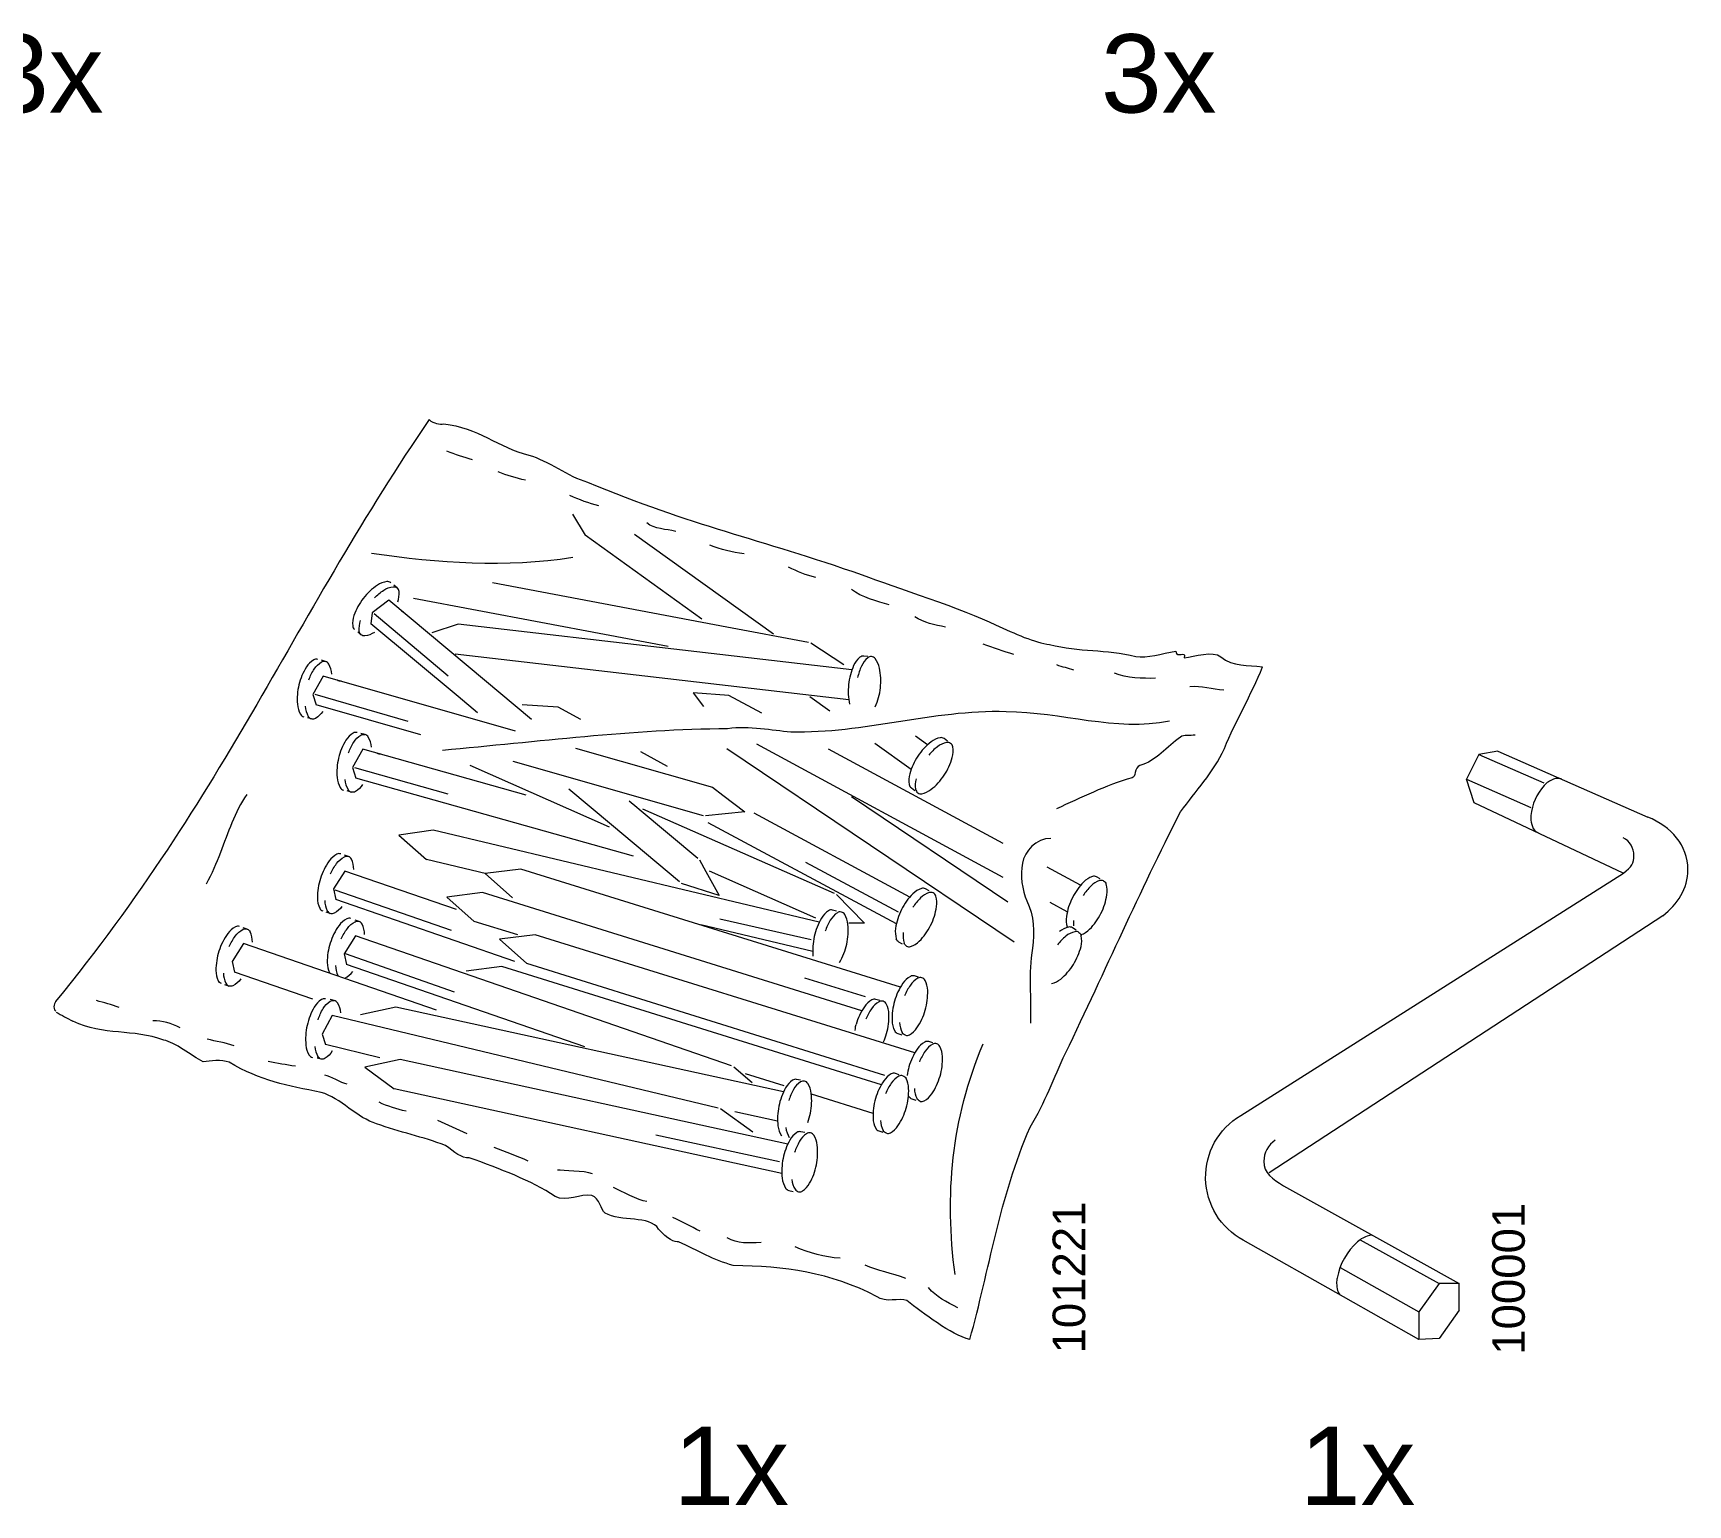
# Model space of a CAD drawing. Header units: metres. Extents: x -0.7 to 7.4, y 0 to 11.2.
# Drawn here: x -0.256 to -0.16, y 0.6616 to 0.747 of the extents above; entities that cross this region are included whole.
import ezdxf

# ---------------------------------------------------------------- set-up
doc = ezdxf.new("R2010")
doc.units = ezdxf.units.M
doc.header["$MEASUREMENT"] = 0
doc.layers.add('PDF3_Geometry_Num_Penna__7', color=7, linetype='Continuous', lineweight=18)
doc.layers.add('PDF3_Text_Num_Penna__7', color=7, linetype='Continuous', lineweight=18)
doc.styles.add('GENERATED_STYLE_1', font='Arial.ttf')

msp = doc.modelspace()

# ---------------------------------------------------------------- linework, layer by layer
at = {"layer": 'PDF3_Geometry_Num_Penna__7', "color": 7, "linetype": 'Continuous', "lineweight": 18, "flags": 128}
for points in [[(-0.2247021740384029, 0.7190794403984287), (-0.2239743934828474, 0.7178563598428732)], [(-0.2171935812606252, 0.7129829817873176), (-0.2239746757050696, 0.7178562540095399)], [(-0.2130395170939585, 0.7121165595650955), (-0.2211033115384029, 0.717911640120651)], [(-0.2110185943161808, 0.7116323367873177), (-0.215752166538403, 0.7125283923428732), (-0.2293609220939585, 0.7151019062317622)], [(-0.2353650940384029, 0.7140849184539844), (-0.2363394662606252, 0.7133553740095399)], [(-0.2307583101495141, 0.7102324087317621), (-0.235365235149514, 0.7140847420650953)], [(-0.2191566132050696, 0.7113992917873176), (-0.2339436465384029, 0.7141971723428732)], [(-0.2363390429272918, 0.7133554092873177), (-0.2364145373717362, 0.7127253481762065)], [(-0.2319193018161807, 0.7096701867873176), (-0.2362246018161807, 0.7132928617873177)], [(-0.2313549984828474, 0.7084947312317621), (-0.2364145373717362, 0.7127255951206509)], [(-0.2313432862606251, 0.7126885887317621), (-0.2328715195939585, 0.7122017553984288)], [(-0.2183160143161807, 0.7111808517873177), (-0.2313433920939585, 0.7126886240095399)], [(-0.2086731865384029, 0.7083112515095399), (-0.2315286004272918, 0.710955673731762)], [(-0.2084878370939585, 0.7100441665095398), (-0.2183155204272918, 0.7111808165095399)], [(-0.2108835509828474, 0.7116083831762064), (-0.2089485648717363, 0.7103560220650954)], [(-0.227089280149514, 0.7071633478984287), (-0.2307578162606251, 0.7102325145650954)], [(-0.2391853598717363, 0.7096806995650954), (-0.2397797904272918, 0.7086188384539843)], [(-0.228014651538403, 0.7064944812317621), (-0.2391853598717363, 0.709680770120651)], [(-0.2397792965384029, 0.7086189090095398), (-0.2395923243161807, 0.7080128367873176)], [(-0.2342430137606252, 0.7070479542873177), (-0.2396496859828474, 0.708607937620651)], [(-0.2335185140384029, 0.7062712434539844), (-0.2395922890384029, 0.7080129073428731)], [(-0.2302184543161807, 0.7075437128984288), (-0.2313551043161807, 0.7084948017873177)], [(-0.2255458773717363, 0.7078696090095398), (-0.2276329107050696, 0.7080142478984287)], [(-0.2156260837606251, 0.7085591484539844), (-0.2177131170939585, 0.7087051984539843)], [(-0.2177131170939585, 0.7087050573428733), (-0.2171073976495141, 0.7079257712317621)], [(-0.2137188612606252, 0.707529213731762), (-0.2156259779272918, 0.7085589720650954)], [(-0.2097673620939585, 0.7076456656762066), (-0.2109255315384029, 0.7084778684539843)], [(-0.2242326268161807, 0.7071604198428731), (-0.2255463712606252, 0.7078695031762066)], [(-0.2040994932050696, 0.705690747620651), (-0.2047983459828474, 0.7061938087317621)], [(-0.2368878240384029, 0.7054347720650953), (-0.237476610149514, 0.7043693831762065)], [(-0.2273979607050696, 0.7027779320650954), (-0.236887330149514, 0.7054347015095399)], [(-0.2245326995939585, 0.7055007062317621), (-0.2165796773717363, 0.7032319923428733), (-0.2159827773717362, 0.7027762034539843)], [(-0.2191958773717363, 0.7044396565095399), (-0.2207498634828474, 0.7052799731762065)], [(-0.1990724098717363, 0.6942330545650954), (-0.2157425709828474, 0.7054556212317621)], [(-0.1997028590384029, 0.6979945828984288), (-0.2140069395939585, 0.7057207690095398)], [(-0.1997021534828474, 0.6999581087317621), (-0.2098392229272918, 0.7054335726206509)], [(-0.2050510054272918, 0.7042563884539843), (-0.2071655554272918, 0.7057765078984287)], [(-0.172096692649514, 0.705134487620651), (-0.1728138898717362, 0.7036965653984287), (-0.169077267649514, 0.702048387620651)], [(-0.1709864304272918, 0.7053144748428732), (-0.1720966220939585, 0.7051342053984287), (-0.1683134332050696, 0.7034754442873177)], [(-0.170986254038403, 0.7053143690095399), (-0.1622913401495141, 0.7014969606762065)], [(-0.237476610149514, 0.7043695595650955), (-0.237286110149514, 0.7037652512317621)], [(-0.2319323898717362, 0.7028256276206509), (-0.2373468232050696, 0.7043602109539844)], [(-0.2225693148717363, 0.7009167117873176), (-0.2306592148717363, 0.704481531231762)], [(-0.2171078209828474, 0.701566105120651), (-0.2281536459828474, 0.7047326384539844)], [(-0.2211657884828473, 0.6992284584539843), (-0.2372856162606251, 0.7037651806762065)], [(-0.1723718593161807, 0.7023214376206509), (-0.1728138898717363, 0.7036965653984287)], [(-0.2224397748717363, 0.7010378203984288), (-0.2249265054272918, 0.7031181509539842)], [(-0.2209838962606251, 0.7020568542873177), (-0.2214241629272918, 0.7024251542873177)], [(-0.2159823187606251, 0.7027762034539843), (-0.2147112604272918, 0.7018071228984287)], [(-0.1994382757050696, 0.6965560962317621), (-0.208514895149514, 0.7026658545650953)], [(-0.1637240059828474, 0.6982300620650954), (-0.1723720004272918, 0.702321578731762)], [(-0.2208398923717363, 0.7019361337317621), (-0.2209838257050696, 0.7020567837317622)], [(-0.2174389029272918, 0.6990918628984287), (-0.2208403862606252, 0.7019363101206509)], [(-0.2095027787606252, 0.6970530542873177), (-0.2206198648717363, 0.7019510209539843)], [(-0.2147114015384029, 0.7018072640095399), (-0.2169857598717363, 0.7015638473428731)], [(-0.2051344020939585, 0.6968445978984288), (-0.2141598687606252, 0.7017196340095398)], [(-0.2347856212606252, 0.7004471645650955), (-0.2331893018161807, 0.699039581231762)], [(-0.2328047034828474, 0.7007354898428731), (-0.2347851979272918, 0.7004472703984288)], [(-0.2103895209828474, 0.6953876962317621), (-0.2328046682050696, 0.7007354545650955)], [(-0.2184882757050696, 0.6977336331762065), (-0.2224397395939585, 0.7010377498428731)], [(-0.2059053979272918, 0.695297067620651), (-0.2168337479272918, 0.7011542370650955)], [(-0.229707561538403, 0.6982083662317621), (-0.2331788948717363, 0.6990359828984288)], [(-0.2277080170939585, 0.6984760540095398), (-0.2297848198717362, 0.6982125290095398)], [(-0.2056759512606251, 0.691615655120651), (-0.2277079818161807, 0.6984761245650954)], [(-0.2173314115384029, 0.699004515120651), (-0.2169712254272918, 0.6983451734539843)], [(-0.2057820668161807, 0.6959652640095398), (-0.211164750149514, 0.6988516917873177)], [(-0.1952145732050696, 0.6975353367873176), (-0.1971488537606252, 0.6985795590095398)], [(-0.2379199812606252, 0.698362353731762), (-0.2385888479272918, 0.6973255398428732)], [(-0.231442522649514, 0.6961228498428732), (-0.237919522649514, 0.6983622831762065)], [(-0.2297847493161807, 0.6982124937317621), (-0.2281884298717363, 0.6968056159539844)], [(-0.216203475149514, 0.6969440106762065), (-0.2183808195939585, 0.6976460384539843)], [(-0.2169710490384029, 0.6983451381762065), (-0.2162034045939585, 0.6969439048428732)], [(-0.210578327649514, 0.6956326298428731), (-0.2167547609828473, 0.6983550159539843)], [(-0.2385886715384029, 0.6973255398428733), (-0.2384486187606251, 0.696708178731762)], [(-0.2317429129272918, 0.6949120812317621), (-0.2384933157050696, 0.6972619340095398)], [(-0.2280497882050696, 0.6931125265095399), (-0.2384486187606251, 0.696708037620651)], [(-0.2299370082050696, 0.6971133440095398), (-0.2320138109828474, 0.6968491134539843)], [(-0.232013705149514, 0.6968490781762066), (-0.2304173857050696, 0.6954422003984287)], [(-0.2079049423717362, 0.6902534390095398), (-0.2299369729272918, 0.6971132028984287)], [(-0.2093759904272918, 0.6969991145650954), (-0.2077510959828474, 0.6953364728984288)], [(-0.1959862745939585, 0.6959864306762065), (-0.1969853412606252, 0.6965268862317621)], [(-0.2108567045939585, 0.6943646759539842), (-0.2161621295939585, 0.6955591815095399)], [(-0.1614171568161807, 0.6957661209539843), (-0.1842584595939585, 0.6808355070650954)], [(-0.2372971168161807, 0.6945915120650954), (-0.2379659834828474, 0.6935536398428732)], [(-0.2154737895939585, 0.6870452073428732), (-0.2372966229272918, 0.6945914767873176)], [(-0.2278754454272918, 0.6946516253984288), (-0.2304172093161807, 0.6954422003984287)], [(-0.2268715457050696, 0.6946617853984287), (-0.2289483484828474, 0.6943982603984288)], [(-0.2048401854272918, 0.6878015981762066), (-0.2268715104272918, 0.6946617148428732)], [(-0.2107636770939585, 0.6936884009539843), (-0.2172671354272918, 0.6952392120650954)], [(-0.2077506020939585, 0.6953363317873177), (-0.2086731159828474, 0.6953306873428732)], [(-0.2438003987606252, 0.6941484937317621), (-0.2444692654272919, 0.6931109742873177)], [(-0.2326117693161807, 0.6902798267873176), (-0.2438004693161807, 0.6941483878984288)], [(-0.2289482779272918, 0.6943982603984288), (-0.2273523112606251, 0.6929920881762065)], [(-0.2055471168161807, 0.6941217884539843), (-0.2057601945939585, 0.6942367940095399)], [(-0.2444694418161807, 0.6931108331762065), (-0.2443293890384029, 0.6924934720650955)], [(-0.2379661598717363, 0.693553675120651), (-0.2378250487606252, 0.6929370195650953)], [(-0.2315665240384029, 0.6913257423428733), (-0.2378780712606251, 0.6935517701206511)], [(-0.2239866348717362, 0.6881517653984288), (-0.2378250487606251, 0.6929371959539843)], [(-0.2288118234828474, 0.6928143587317621), (-0.2308886262606252, 0.6925508337317622)], [(-0.2067797576495141, 0.6859539598428732), (-0.2288117882050696, 0.6928144292873176)], [(-0.2065709837606252, 0.6864948387317621), (-0.2273513587606252, 0.6929919470650954)], [(-0.2397923845939585, 0.690925410120651), (-0.2443287540384029, 0.6924935073428732)], [(-0.2077078807050696, 0.6910516692873176), (-0.2112233112606252, 0.6921488081762065)], [(-0.2386658593161807, 0.6899821528984287), (-0.239238417649514, 0.688883250120651)], [(-0.2162592845939585, 0.6845967884539843), (-0.2386663179272918, 0.6899822940095398)], [(-0.2349640915384029, 0.6904518765095399), (-0.237011966538403, 0.6900080820650955)], [(-0.2124579629272919, 0.685537117620651), (-0.2349641268161807, 0.690452017620651)], [(-0.239238417649514, 0.6888833559539843), (-0.2390426259828473, 0.6882825753984287)], [(-0.2358877343161807, 0.6875251262317621), (-0.2390426259828474, 0.6882825401206509)], [(-0.2347180995939585, 0.6874174584539843), (-0.2367659745939585, 0.6869740167873176)], [(-0.2367658687606252, 0.6869739109539843), (-0.2350619520939585, 0.6857109665095399)], [(-0.2122113007050696, 0.6825026642873177), (-0.234718170149514, 0.6874175642873176)], [(-0.2153435793161807, 0.6870019567873177), (-0.214277837649514, 0.6860932012317621)], [(-0.2124228262606252, 0.6858909184539843), (-0.2146739012606252, 0.6865922406762065)], [(-0.2125551179272918, 0.6807966662317622), (-0.2350619873717363, 0.6857108606762065)], [(-0.2072599940384029, 0.6842838040095398), (-0.210839630149514, 0.6853985817873176)], [(-0.2161263226495141, 0.6845663084539843), (-0.214249897649514, 0.6832201084539843)], [(-0.212801780149514, 0.683830237620651), (-0.2152796912606251, 0.6843721042873175)], [(-0.2126908668161807, 0.6814858528984288), (-0.2198663668161807, 0.6830356056762065)], [(-0.1834440720939585, 0.6800876534539844), (-0.1778677137606252, 0.676987795120651)], [(-0.1789933570939585, 0.6769529759539843), (-0.1744058348717362, 0.6744157981762066)], [(-0.1778681723717363, 0.6769877598428732), (-0.1732404334828474, 0.6744153042873177)], [(-0.1801508915384029, 0.6753415223428731), (-0.1755714832050696, 0.6727644806762065)], [(-0.174405870149514, 0.6744153042873177), (-0.1755714479272918, 0.6727646570650954)], [(-0.1732403629272918, 0.6728616709539843), (-0.1732403629272918, 0.6744153042873177), (-0.1744062934828474, 0.6744153042873177)], [(-0.1755713420939585, 0.6727645865095399), (-0.1755713420939585, 0.6711619170650954)]]:
    msp.add_lwpolyline(points, dxfattribs=at)
for points in [[(-0.2352564384828492, 0.7150990840095378, 0.2032797487139333), (-0.2354830982050697, 0.7151673112317629, 0.1195154703493431), (-0.2360344898717363, 0.7149637584539843, 0.08073097232508143), (-0.2368533929272919, 0.7141971723428732, 0.07869731856828344), (-0.2373963179272918, 0.7131998695650954, 0.1116976477370712), (-0.2374686726495141, 0.7125947145650955, 0.1942876605491663), (-0.2373556779272918, 0.7123804373428732)], [(-0.2362039643161807, 0.7142292398428732, -0.05005896858255143), (-0.2356699998717363, 0.7146710940095398, -0.12040460599575), (-0.2351184318161807, 0.7148746820650954, -0.2021264816416491), (-0.2348924423717362, 0.7148059609539843), (-0.2350804729272918, 0.7149629470650954)], [(-0.234851767093958, 0.7139864934539841, 0.1126247704973596), (-0.2347794476495141, 0.7145911545650954, 0.1949045998082664), (-0.2348919484828474, 0.7148058903984288)], [(-0.2370325687606259, 0.7129070640095402, 0.1107974446202396), (-0.2371041826495141, 0.712302050120651, 0.1930564486788252), (-0.2369913290384029, 0.7120876670650955)], [(-0.2362129248717363, 0.7122226398428733, -0.1176622708352907), (-0.2367651984828474, 0.712018522620651, -0.2043577864126818), (-0.2369911879272918, 0.7120877728984287), (-0.2371792184828474, 0.71224475900954)], [(-0.2394989087606234, 0.7106513323428792, 0.2055255261737768), (-0.2397329062606255, 0.7106220517873183, 0.1198951787318173), (-0.2401548284828474, 0.7102117712317622, 0.08083044251039555), (-0.2405908970939585, 0.7091783792873175, 0.07882125500139706), (-0.2406819137606251, 0.7080470209539843, 0.1105380974263005), (-0.240502067649514, 0.7074646201206509, 0.1927011458683958), (-0.2403119204272918, 0.7073144426206509)], [(-0.2400108245939584, 0.7094717492873176, -0.05193979029556436), (-0.2397028143161807, 0.7100920384539843, -0.119214826000018), (-0.239281139038403, 0.7105032009539842, -0.2052264869879466), (-0.2390468593161807, 0.7105321640095399), (-0.2392825148717363, 0.710598486231762)], [(-0.2386760898717376, 0.7097993740095397, 0.1119373498617989), (-0.2388560065384029, 0.7103807517873176, 0.1968542440971239), (-0.2390468945939585, 0.7105321287317621)], [(-0.2075617954272918, 0.7108136101206509), (-0.2078009787606252, 0.710842185120651, 0.2048103387145823), (-0.208026897649514, 0.710773287620651, 0.1165749135318894), (-0.2083879304272918, 0.7102934040095399, 0.07828190532915476), (-0.2086834170939585, 0.7091902678984288, 0.07734160888544353), (-0.2086283837606252, 0.7080440928984287)], [(-0.2071302776495139, 0.7078985367873176, 0.07870466108323379), (-0.2068346498717366, 0.7090023784539843, 0.0774140068654813), (-0.2068892951495142, 0.7101475303984287, 0.1141711984927617), (-0.2071396262606278, 0.7106982165095378, 0.200929651551283), (-0.2073463540384031, 0.7108167498428715, 0.2037652394496138), (-0.2075726257050697, 0.7107484167873178, 0.1165789832470074), (-0.2079331293161801, 0.710267615953984, 0.04973936492997364), (-0.2081564376495141, 0.7095973381762065)], [(-0.2402303582050686, 0.7079270059539844, 0.1111408717066363), (-0.2400493832050696, 0.707344922620651, 0.1928846772445103), (-0.2398599062606252, 0.70719523900954)], [(-0.2392032809828473, 0.7076353292873176, -0.1182847679830068), (-0.2396249562606252, 0.7072245195650954, -0.2045881790669244), (-0.2398599062606251, 0.7071950626206509), (-0.2400948562606251, 0.7072631487317621)], [(-0.2372058532050688, 0.7064037467873203, 0.2107872742375666), (-0.2374398859828476, 0.7063728787317624, 0.1212691492414262), (-0.2378593387606251, 0.7059608342873177, 0.08089459275424447), (-0.2382907507050696, 0.7049257842873176, 0.07918124396731868), (-0.2383761229272918, 0.7037937203984288, 0.1113302915865161), (-0.238193525149514, 0.703212025120651, 0.1950534650491156), (-0.2380023195939585, 0.7030636820650954)], [(-0.2377119129272918, 0.7052218706762066, -0.04986425325528163), (-0.2374070070939585, 0.7058438884539843, -0.1196160352954942), (-0.2369877307050696, 0.7062566031762065, -0.2071942579604467), (-0.2367531334828474, 0.7062865892873176), (-0.2369891418161807, 0.7063522059539843)], [(-0.2363788362606236, 0.7055558453984289, 0.112176031622926), (-0.2365619279272918, 0.7061372231762065, 0.1949831624552033), (-0.2367531334828474, 0.7062865892873176)], [(-0.2029329629272918, 0.7059124331762066), (-0.2031312240384029, 0.7060549553984288, 0.2091287961036163), (-0.2033608470939585, 0.7061057201206511, 0.1203092716179974), (-0.2038975984828474, 0.7058618095650954, 0.07973179746447442), (-0.2046602687606252, 0.7050346162317621, 0.07867317890029035), (-0.2051329909828474, 0.703999566231762, 0.11135800184986), (-0.2051626243161807, 0.7033909892873177, 0.1961052352242752), (-0.2050349893161807, 0.7031848612317622), (-0.2048367282050696, 0.7030430445650955)], [(-0.2047637032050695, 0.7037176967873175, 0.1127897687479561), (-0.2047933365384029, 0.7031098606762065, 0.1958165456796718), (-0.2046653840384029, 0.7029038384539843, 0.2087595622051968), (-0.2044357257050696, 0.7028530384539843, 0.1210247777426368), (-0.2038996798717363, 0.7030974428984287, 0.08065938772446708), (-0.2031369743161807, 0.7039232603984288, 0.07885776444954548), (-0.2026642520939585, 0.7049590159539842, 0.1125746977752048), (-0.2026346187606252, 0.7055675928984287, 0.1989643873115545), (-0.2027625712606251, 0.7057727331762065, 0.2122780640515463), (-0.2029922295939585, 0.7058242387317621, 0.1210568131129236), (-0.2035282754272918, 0.7055800106762066, 0.05007070106620132), (-0.2040305604272918, 0.705099562620651)], [(-0.2379242851495137, 0.7036755398428732, 0.1105361855568931), (-0.2377408407050696, 0.703094867620651, 0.1962623556451021), (-0.2375499526495141, 0.7029462070650954)], [(-0.2368961143161807, 0.7033884140095398, -0.1177619226375761), (-0.2373153554272918, 0.702975487620651, -0.2018452057908244), (-0.2375499879272918, 0.7029462070650954), (-0.2377856434828474, 0.7030125292873176)], [(-0.1672721037606252, 0.7036919087317621, 0.1901398973191646), (-0.167768532649514, 0.7036958598428732, 0.116773559595947), (-0.1682994279272918, 0.7033322517873176, 0.1625352682939241), (-0.169074586538403, 0.7015852256762065, 0.01950655707909862), (-0.1690809365384029, 0.7014511701206511, 0.09218147809790105), (-0.1689863920939585, 0.7009471917873177, 0.1777153452585475), (-0.1686801809828465, 0.7005972362317636)], [(-0.2381487576495138, 0.6993566578984295, 0.2078663284824161), (-0.2383831784828472, 0.6993394070650951, 0.1178709934726066), (-0.2388319118161807, 0.6989481765095399, 0.07946381651063653), (-0.2393424870939584, 0.6979327409539843, 0.07773637765031521), (-0.2395174648717363, 0.6968013826206509, 0.1129091888352236), (-0.2393824215384029, 0.6962079751206509, 0.2008643812869788), (-0.2392046568161807, 0.6960479198428732)], [(-0.2387547240384029, 0.6981938670650955, -0.04883975615410092), (-0.2384029693161807, 0.6988015973428732, -0.1172007735249539), (-0.2379537420939585, 0.6991920870650954, -0.2094624893568919), (-0.2377187920939585, 0.6992098317873177), (-0.2379470393161807, 0.6992892067873177)], [(-0.2374059134828468, 0.6984567923428732, 0.1122859268540391), (-0.2375410273717363, 0.6990494590095399, 0.2025126979981231), (-0.2377187920939585, 0.6992097259539843)], [(-0.1940838851495141, 0.6979063884539843), (-0.1942969629272918, 0.6980217467873177, 0.2086548664938408), (-0.1945317718161807, 0.698042807620651, 0.1185953896406465), (-0.1950347270939585, 0.6977299995650954, 0.08022226469629212), (-0.1956915640384029, 0.6968105195650954, 0.07873393961943179), (-0.196035875149514, 0.6957214945650955, 0.1114869351589236), (-0.1959924834828473, 0.6951137995650953)], [(-0.1951905137606254, 0.694669299565096, 0.1179791787562803), (-0.1946881582050696, 0.694981155120651, 0.0797721482188226), (-0.1940313565384029, 0.6959013053984288, 0.07830183074570554), (-0.1936863398717363, 0.696989977620651, 0.1116389262563497), (-0.1937304370939585, 0.6975971787317621)], [(-0.1938820257050669, 0.697784962342878, 0.2089613082782845), (-0.1941158468161806, 0.6978065876206506, 0.1171633548877297), (-0.1946192959828476, 0.6974938148428734, 0.0491265921689878), (-0.1950588570939585, 0.696951242620651)], [(-0.1732403629272918, 0.672861565120651), (-0.174405870149514, 0.6712105298428732), (-0.1755713420939585, 0.6711617759539843), (-0.1799576398717363, 0.6736419095650955), (-0.185774686797733, 0.6769304838926888, -0.5826583692119456), (-0.1859207484828474, 0.6841665053984287), (-0.1636996290384029, 0.6982426915095399)], [(-0.2390886634828459, 0.6966545565095399, 0.1115985993678763), (-0.2389524912606252, 0.6960611842873177, 0.2017039914147535), (-0.2387746912606251, 0.695900776231762)], [(-0.2040037140384029, 0.6972164962317621), (-0.2042167918161807, 0.6973311490095399, 0.206484645312647), (-0.2044515654272918, 0.6973530917873176, 0.1193542949544785), (-0.2049545559828473, 0.6970401073428731, 0.08033749298080609), (-0.2056113929272918, 0.696120486231762, 0.07845532854913914), (-0.2059557040384029, 0.6950318140095398, 0.111486935154509), (-0.2059122770939585, 0.6944239073428733)], [(-0.2053128018161843, 0.6939961995650891, 0.2089895273834479), (-0.2050785573717362, 0.6939750328984288, 0.1181637429772117), (-0.2045756020939585, 0.6942876645650954, 0.08013453347966058), (-0.2039194707050696, 0.6952067917873177, 0.07839538099136162), (-0.2035744540384029, 0.6962961695650954, 0.1123444477888059), (-0.2036185512606251, 0.6969038645650955, 0.1925736686157049), (-0.2037701398717363, 0.6970913306762064, 0.2056805336692721), (-0.2040043843161807, 0.6971117917873176, 0.119760092591621), (-0.2045067045939584, 0.6967988073428731, 0.05068040970627018), (-0.2049469712606251, 0.6962568701206511)], [(-0.2380915370939584, 0.6963089048428731, -0.1159526246165347), (-0.2385404468161807, 0.695918415120651, -0.2099217235545059), (-0.2387746912606251, 0.6959008115095399), (-0.2390032912606252, 0.6959794809539843)], [(-0.2375782454272914, 0.695606841787319, 0.20502643390532), (-0.2378133365384021, 0.6955897673428717, 0.1165230882216277), (-0.2382624226495141, 0.6951985367873177, 0.07894108589814464), (-0.2387719748717363, 0.6941827484539843, 0.07735555325452217), (-0.2389476582050696, 0.6930510373428732, 0.1129733418837481), (-0.2388119093161807, 0.692457982620651)], [(-0.2381322123717363, 0.694422178731762, -0.04904662188801063), (-0.2377801048717362, 0.6950304381762066, -0.1176737150922341), (-0.237330877649514, 0.6954205751206509, -0.2093882183585541), (-0.237095927649514, 0.6954392017873177), (-0.2373241748717363, 0.6955185767873177)], [(-0.2093849509828473, 0.6960418873428732), (-0.2096191954272918, 0.6960979790095398, 0.2104948242190975), (-0.2098513937606252, 0.6960565628984288, 0.1173643759130702), (-0.2102627679272918, 0.6956234928984287, 0.07796877249584412), (-0.2106775993161807, 0.6945618081762065, 0.07794837104163932), (-0.210748507649514, 0.693418102620651)], [(-0.2092065159828476, 0.6930580928984289, 0.077991527178318), (-0.2087916493161804, 0.6941192484539842, 0.07681039198056636), (-0.208720776260627, 0.6952628481762063, 0.1117398537683408), (-0.2089095829272928, 0.6958405923428725, 0.1992055193470675), (-0.2091018468161817, 0.6959827617873132, 0.2040733381298329), (-0.2093332690384023, 0.6959414867873167, 0.1167537989688763), (-0.2097445726495138, 0.6955073937317621, 0.04846859433781436), (-0.2100402004272918, 0.6948678076206509)], [(-0.244038135705069, 0.695143997342875, 0.2049455019505277), (-0.2442735795939585, 0.6951269228984287, 0.1165732839081134), (-0.2447223129272919, 0.6947356923428732, 0.07873209786603072), (-0.2452322179272919, 0.6937199040095399, 0.0772845989236687), (-0.2454079012606251, 0.6925881928984288, 0.11297334187977), (-0.2452721523717362, 0.6919951381762066)], [(-0.2446361998717362, 0.6939791603984288, -0.04934026952969237), (-0.2442834220939585, 0.6945866790095399, -0.1175356351141725), (-0.2438341595939585, 0.6949780506762065, -0.2078068820317566), (-0.243599915149514, 0.694995125120651), (-0.2438278095939584, 0.6950741473428732)], [(-0.2367830490384028, 0.6946851040095399, 0.1128124551436177), (-0.2369181629272919, 0.6952784762317621, 0.1996303915534662), (-0.237095927649514, 0.6954392723428733)], [(-0.1968992282050698, 0.6918251698428742, 0.1191003912175889), (-0.1963700615384029, 0.6920865781762066, 0.08072900520891965), (-0.1956314507050696, 0.6929367020650954, 0.07779963915778063), (-0.1951890673717363, 0.6939862159539844, 0.110308106237718), (-0.195177355149514, 0.6945954984539844)], [(-0.1953111284828524, 0.6947973578984215, 0.2103530362810849), (-0.1955418451495141, 0.6948413845650958, 0.1191663060171584), (-0.1960709765384031, 0.6945806112317623, 0.04970699442408023), (-0.1965588682050696, 0.694083900120651)], [(-0.1954805323717363, 0.6949296495650954), (-0.1956819684828474, 0.6950658217873177, 0.2042458984455874), (-0.1959139198717363, 0.6951098484539844, 0.1203065959945347), (-0.196443086538403, 0.6948483342873176)], [(-0.2449690457050692, 0.6924393206762065, 0.1109235458766949), (-0.2448339318161807, 0.6918459484539843, 0.1997132695388245), (-0.2446561670939585, 0.6916865634539843)], [(-0.2439719898717362, 0.6920950448428731, -0.1177765237121143), (-0.2444212170939585, 0.6917038495650953, -0.207245370705155), (-0.2446561670939585, 0.6916865987317621), (-0.2448840615384029, 0.6917649153984288)], [(-0.2046327873717363, 0.692200807620651), (-0.2048631512606251, 0.6922734798428731, 0.2060616305770135), (-0.2050971840384029, 0.6922476565095398, 0.1184053426707123), (-0.2055346990384029, 0.6918428440095399, 0.07854181508618008), (-0.2060160995939585, 0.6908113217873176, 0.07671151730237076), (-0.206158269038403, 0.6896753773428731, 0.1118902924440693), (-0.206006010149514, 0.6890860973428732, 0.1999622005729207), (-0.2058229537606251, 0.6889318981762065), (-0.2055925898717363, 0.6888599315095398)], [(-0.2053858620939582, 0.6888272995650964, 0.2069036553638296), (-0.2051516176495141, 0.6888519940095399, 0.1176534587992309), (-0.2047140673717363, 0.6892569476206509, 0.07892131779217212), (-0.2042327020939585, 0.6902886462317621, 0.07677420010322318), (-0.204090532649514, 0.6914249434539843, 0.1120165467048079), (-0.204242791538403, 0.6920133767873176, 0.1964565523855449), (-0.2044253893161808, 0.6921683167873177, 0.2076809168544788), (-0.2046596337606252, 0.6921425640095399, 0.1177776632221625), (-0.2050971840384029, 0.6917381042873176, 0.04785948078826611), (-0.2054320407050696, 0.6911197201206509)], [(-0.2390538443161814, 0.6909341237317592, 0.2077659366905617), (-0.2392852665384031, 0.6908942245650957, 0.1172515279622173), (-0.2396973109828474, 0.6904606606762065, 0.07876047379848208), (-0.2401141884828474, 0.6893996815095398, 0.07755413190980558), (-0.2401865079272918, 0.6882559759539844, 0.1127946454053546), (-0.2399991123717363, 0.6876782317873176, 0.2011653306695762), (-0.2398075540384029, 0.6875368384539844)], [(-0.2394823282050696, 0.689732562620651, -0.04750065870449896), (-0.2391860654272918, 0.6903716195650954, -0.1168757641628929), (-0.2387740209828474, 0.6908046542873176, -0.2044431062733513), (-0.238541822649514, 0.6908456823428731), (-0.2387760670939585, 0.6909017740095399)], [(-0.238162586538403, 0.6901255570650955, 0.1121254619162317), (-0.2383506170939585, 0.6907030542873177, 0.2019679529871408), (-0.2385418932050696, 0.6908455765095398)], [(-0.2068617432050696, 0.6908385915095399), (-0.2070914015384029, 0.6909102053984287, 0.2046696298530886), (-0.2073261398717362, 0.6908854403984287, 0.1175795345572422), (-0.207763690149514, 0.6904801340095398, 0.07884644363624621), (-0.208244702649514, 0.6894484353984287)], [(-0.2066548743161806, 0.688448416231762, 0.03565718758278776), (-0.2064816604272914, 0.6889218440095397, 0.07682647835304088), (-0.2063389970939575, 0.6900577531762065, 0.1121261023703724), (-0.2064912559828531, 0.6906462570650924, 0.1962608464864053), (-0.2066743476495132, 0.6908014792873203, 0.207644634652622), (-0.206908697927292, 0.6907752326206513, 0.1187575673171887), (-0.207346212927292, 0.6903709492873178, 0.0480386523649324), (-0.2076809990384029, 0.6897525298428732)], [(-0.2386513601495141, 0.6879209428984288, -0.1150395611987409), (-0.2390634045939585, 0.6874877317873176, -0.2053466586906415), (-0.2392956029272918, 0.6874477620650954), (-0.2395298473717362, 0.687503853731762)], [(-0.2037963159828474, 0.6883867153984288), (-0.2040266798717363, 0.6884586820650954, 0.2055503051460569), (-0.2042613829272918, 0.6884337406762066, 0.1163742345455611), (-0.2046989332050696, 0.6880286106762066, 0.07935063214321025), (-0.2051793812606251, 0.6869976881762065, 0.03570268432644946), (-0.2052873312606251, 0.6864903937317621)], [(-0.2045259662606258, 0.6849903120650934, 0.2034931819058536), (-0.2042917218161807, 0.6850157120650955, 0.1176534587971031), (-0.203854171538403, 0.6854206656762065, 0.07892131779158741), (-0.2033728062606251, 0.6864523995650955, 0.07682647835200968), (-0.2032306368161807, 0.6875883440095399, 0.1121261023702803), (-0.2033828957050696, 0.6881767420650955, 0.1948412651647365), (-0.2035654934828474, 0.6883320348428732, 0.2076446346443442), (-0.2037997379272918, 0.6883059292873177, 0.1187575673175414), (-0.2042372882050696, 0.6879015048428733, 0.04803865236559339), (-0.2045721448717363, 0.6872830853984288)], [(-0.211465105149514, 0.6862109937317621), (-0.2117007607050696, 0.6862624992873176, 0.2092813923114257), (-0.2119315479272918, 0.6862170262317622, 0.1173986741475136), (-0.2123353373717363, 0.6857753484539844, 0.07926585224750088), (-0.2127310129272919, 0.6847061142873175, 0.07719425521888876), (-0.2127818129272919, 0.683560997620651, 0.1136650112169942), (-0.2125826698717363, 0.682987910120651)], [(-0.2110544718161799, 0.6837553428984284, 0.04016898550202906), (-0.2108985440384027, 0.6843063817873176, 0.07715094123132316), (-0.2108475676495148, 0.6854516748428732, 0.1139509391218293), (-0.2110461815384033, 0.6860248328984284, 0.2025804321972178), (-0.211240562093958, 0.68616312178732, 0.2064393267012561), (-0.2114714904272916, 0.6861177898428729, 0.115939923973891), (-0.211874609593959, 0.6856762884539847, 0.04912099921677873), (-0.2121589484828474, 0.685030705120651)], [(-0.2057365937606252, 0.6865389359539843), (-0.2059669576495141, 0.6866112553984287, 0.2061309985631543), (-0.2062009904272919, 0.686586137620651, 0.1166768184564913), (-0.2066392109828474, 0.6861813603984288, 0.07814841907011047), (-0.2071199059828474, 0.6851499792873176, 0.07663064647196485), (-0.2072620754272918, 0.6840136820650954, 0.1121089575896802), (-0.2071098165384029, 0.6834245784539843, 0.1993110245990687), (-0.2069267601495141, 0.6832703792873177), (-0.2066963962606251, 0.6831987653984287)], [(-0.2055299012606284, 0.6864790695650851, 0.2057866403365229), (-0.2057645690384031, 0.6864544103984291, 0.1163497462346327), (-0.2062017665384033, 0.6860487512317623, 0.0487278594323487), (-0.206536552649514, 0.6854303317873176)], [(-0.2064903387606251, 0.6831377348428732, 0.2024356221263294), (-0.2062560943161807, 0.6831624292873176, 0.1169526960483917), (-0.2058185793161807, 0.6835680884539843, 0.07834821118495043), (-0.2053371787606251, 0.6845992578984288, 0.07700345280090223), (-0.2051950093161807, 0.685735555120651, 0.1119378619027956), (-0.2053473034828474, 0.6863239884539843)], [(-0.2047567887606252, 0.6850456628984287), (-0.204987152649514, 0.6851172767873176, -0.1997995801018413), (-0.2051699973717367, 0.6852725695650952)], [(-0.211218407649514, 0.6831763640095398), (-0.2114540632050696, 0.6832278695650954, 0.2064633076225072), (-0.2116855912606252, 0.6831827492873176, 0.1159032822298799), (-0.2120893454272918, 0.6827412478984287, 0.07904033003455584), (-0.2124843507050696, 0.681671872620651, 0.0776554533377583), (-0.2125351507050696, 0.6805267559539843, 0.114380122140314), (-0.212336007649514, 0.6799536684539843, 0.204606756661607), (-0.2121424032050696, 0.6798155206762065), (-0.2119067476495141, 0.679764015120651)], [(-0.2119761743161818, 0.6804542248428731, 0.1135591016410482), (-0.2117779132050696, 0.6798809609539843, 0.2043923802533727), (-0.2115835326495141, 0.6797428131762066, 0.2042971808950821), (-0.2113521104272919, 0.6797876159539843, 0.1174630191362018), (-0.2109490265384029, 0.6802297876206509, 0.0793051597870453), (-0.2105533157050696, 0.6812986337317621, 0.0776315777069033), (-0.2105025157050696, 0.6824441031762065, 0.1147749399583677), (-0.2107016587606251, 0.6830175434539842, 0.2029165312357906), (-0.2108957218161807, 0.6831551973428731, 0.2087346318180121), (-0.2111267912606251, 0.6831100417873177, 0.1149797535985403), (-0.2115305454272918, 0.6826687167873177, 0.04782965114038015), (-0.2118144257050696, 0.6820233098428731)], [(-0.1782605670939585, 0.6772061998428732, 0.0295637182605063), (-0.1783413532050696, 0.6772114915095399, 0.06678660697306645), (-0.1784989743161807, 0.6771898309539842, 0.1160034557954835), (-0.1791370082050696, 0.6768377234539843, 0.1622198576375492), (-0.1803221298717363, 0.6747310756762065, 0.04833468224087339), (-0.1803510576495134, 0.6744301562317621, 0.06742777168425558), (-0.1802924965384031, 0.6740029423428732, 0.1288756618476949), (-0.1801415076495145, 0.6737457673428727)]]:
    msp.add_lwpolyline(points, format="xyb", dxfattribs=at)
at = {"layer": 'PDF3_Geometry_Num_Penna__7', "color": 7, "linetype": 'Continuous', "lineweight": 18}
for centre, radius, start, end in [((-0.234455967450303, 0.7137219532342288), 0.0003102599697656083, 213.6803672386343, 258.7982011612717), ((-0.1907379558688177, 0.7281631610392207), 0.01875982462051073, 251.7491269624778, 254.9122117828173), ((-0.2382085706478138, 0.7097115498064787), 0.0003031753708212237, 237.1595279749299, 283.3853149213319), ((-0.2359101614502462, 0.705473080370194), 0.0003056394833446663, 237.6471712082387, 283.372217805007), ((-0.1642556509401207, 0.6992685419938156), 0.001165022700306217, 359.945823565684, 62.37211919397489), ((-0.2446727969362133, 0.694238592629314), 0.001386469836419574, 0.135602959761131, 25.50529883573587), ((-0.204136331534058, 0.6945847990368907), 0.001387667346273797, 171.4349855995242, 196.8494760274164), ((-0.1942418341494088, 0.695279276851307), 0.001393929494891616, 171.507451484701, 184.1430602859881), ((-0.237090409906455, 0.6928826788130119), 0.001374295539198239, 179.990634489225, 205.5855238200842), ((-0.2385139382246102, 0.693286232179391), 0.001285329947337155, 297.6525252414775, 324.4124697656056), ((-0.2584902907851589, 0.6679407739939413), 0.02371006462703046, 71.67358038178412, 74.98446094635645), ((-0.2438042731975633, 0.7090623694474155), 0.02179758568524173, 240.0657202980354, 242.9568472648484), ((-0.2043600925414187, 0.6896094626380622), 0.001361023004636946, 181.6628899252717, 207.4584976320577), ((-0.2383160082195835, 0.688290578082903), 0.001364754374259092, 185.178644927218, 210.8913981034559), ((-0.2034956501393946, 0.6857739367576753), 0.001365569126737465, 181.6594725393856, 207.4118189431352), ((-0.2109851204382679, 0.683603770861634), 0.001343398621994535, 186.0589513437224, 212.1595158499273), ((-0.2054589755968731, 0.6839212669212433), 0.001366634641600001, 181.6853663283237, 207.4026050977341), ((-0.2430856557450602, 0.644862089604008), 0.03992337945274219, 66.67705953287836, 69.72012149441788), ((-0.1831215450107661, 0.6815083311658443), 0.001456672362386335, 123.0207455208531, 179.9974735183465)]:
    msp.add_arc(centre, radius, start, end, dxfattribs=at)
for points in [[(-0.2330251895939585, 0.7245800573428732), (-0.2406589479272919, 0.7134866073428731), (-0.2448647645939585, 0.7028217823428732), (-0.2547157312606251, 0.6907818295650957)], [(-0.2330251895939585, 0.7245800573428732), (-0.2327743645939585, 0.7243260573428733), (-0.2324134729272919, 0.7242950128984288), (-0.2321757007050697, 0.7243260573428734)], [(-0.2321757007050696, 0.7243260573428733), (-0.2302251923717363, 0.7241337934539842), (-0.2290123423717363, 0.7229544573428731), (-0.2272463368161806, 0.7225148962317622)], [(-0.230515105149514, 0.7222432220650954), (-0.2310181662606251, 0.7223765720650954), (-0.2315138190384029, 0.7225589581762064), (-0.2320020634828474, 0.7227395803984286)], [(-0.2272463368161807, 0.722514896231762), (-0.2261386145939585, 0.7222136240095399), (-0.2249532812606251, 0.7212530101206511), (-0.2238455590384029, 0.720951385120651)], [(-0.2274420579272918, 0.7210538317873176), (-0.2279807495939584, 0.7211861234539843), (-0.2285183829272918, 0.7213282928984286), (-0.2290281468161807, 0.7215494845650953)], [(-0.2238455590384029, 0.7209513851206509), (-0.2177576729272918, 0.7183990378984287), (-0.2139219201495141, 0.717671610120651), (-0.2078851868161807, 0.715558471231762)], [(-0.2231797968161807, 0.7195667323428733), (-0.2237636440384029, 0.7197074906762067), (-0.2243132718161807, 0.7199283295650954), (-0.2248646634828473, 0.7201618684539841)], [(-0.2187187454272919, 0.7180801973428731), (-0.2192838954272918, 0.7182262473428732), (-0.2199238343161808, 0.7182082556762065), (-0.2204032593161808, 0.7185758501206508)], [(-0.224695647649514, 0.716563993731762), (-0.2285687948717362, 0.7159621548428733), (-0.2324842754272918, 0.7162295603984288), (-0.2363725920939586, 0.7168045881762064)], [(-0.2147534526495141, 0.7167913590095398), (-0.215445602649514, 0.7168478034539844), (-0.2160915387606251, 0.7170428895650955), (-0.2167360637606251, 0.7172870117873178)], [(-0.2105900398717362, 0.7154034959539843), (-0.2111421370939585, 0.7155329653984288), (-0.2116600148717363, 0.7157679153984289), (-0.2121761287606252, 0.7159989848428734)], [(-0.2063270732050696, 0.7138174070650954), (-0.2070065232050696, 0.7140354237317621), (-0.2079396204272918, 0.7142520292873175), (-0.2085082982050695, 0.7147095820650949)], [(-0.2078851868161807, 0.7155584712317621), (-0.2060923701495141, 0.714899835120651), (-0.2019676923717363, 0.7135416406762066), (-0.2001491229272918, 0.71266322400954)], [(-0.2030559412606252, 0.712528745120651), (-0.2036662468161807, 0.7126546867873177), (-0.2043075968161807, 0.7127799228984288), (-0.2048406440384029, 0.7131235284539844)], [(-0.2001491229272918, 0.71266322400954), (-0.199015295149514, 0.7121421712317619), (-0.197881820149514, 0.7116204128984286), (-0.1970122229272918, 0.7115103462317621)], [(-0.1990906484828474, 0.7109426209539843), (-0.1996974262606251, 0.7111031348428731), (-0.2002777457050696, 0.7113451403984289), (-0.2008753512606251, 0.7115374042873178)], [(-0.1970122229272918, 0.7115103462317621), (-0.1952455118161807, 0.7110714906762065), (-0.193770195149514, 0.711264107342873), (-0.1920038368161808, 0.710824546231762)], [(-0.1920038368161807, 0.7108245462317621), (-0.1913448479272918, 0.710686610120651), (-0.1905271090384029, 0.7110161045650955), (-0.1896843229272918, 0.7111254656762063)], [(-0.1896843229272918, 0.7111254656762065), (-0.1896307007050697, 0.7106866101206509), (-0.1890517923717363, 0.7112083684539843), (-0.1892091312606251, 0.7107419962317623)], [(-0.1892091312606252, 0.7107419962317622), (-0.1885766007050696, 0.710824546231762), (-0.1875486062606251, 0.7111808517873176), (-0.1870737673717362, 0.7107959712317621)], [(-0.1870737673717363, 0.7107959712317621), (-0.1863625673717363, 0.7102205906762066), (-0.1855187229272919, 0.7103292462317622), (-0.1846494784828474, 0.7102198851206509)], [(-0.186864111538403, 0.7054740009539844), (-0.1862047698717363, 0.707120414842873), (-0.1853083615384029, 0.7085731537317621), (-0.184649372649514, 0.7102199203984289)], [(-0.1908627418161807, 0.7095544403984287), (-0.1916049862606251, 0.7095396237317622), (-0.1925384362606251, 0.7095646709539843), (-0.193241875149514, 0.7098514792873176)], [(-0.1868974137606252, 0.7088609498428732), (-0.1875800387606252, 0.7089353859539844), (-0.1881914026495141, 0.7091156553984289), (-0.1888803776495141, 0.7090592109539845)], [(-0.1995425215384029, 0.7076146212317621), (-0.203839707649514, 0.7077246878984288), (-0.2077414298717362, 0.7063262767873176), (-0.2120372048717362, 0.7064363434539846)], [(-0.1900531520939585, 0.7070653462317621), (-0.193190757649514, 0.7064342267873177), (-0.1963265993161807, 0.7075867517873177), (-0.1995425215384029, 0.7076146212317624)], [(-0.2157018604272918, 0.7066282545650955), (-0.221264107649514, 0.7065739267873177), (-0.226747332649514, 0.7058609628984287), (-0.2322563104272918, 0.7053677795650956)], [(-0.2120372048717362, 0.7064363434539843), (-0.2131188215384029, 0.7065188934539843), (-0.2144367993161807, 0.706793001787318), (-0.2157018604272918, 0.7066282545650957)], [(-0.1894080273717363, 0.7061458662317621), (-0.1901978968161807, 0.7055980023428732), (-0.1908441857050696, 0.7047333440095398), (-0.1917797523717363, 0.704500157898429)], [(-0.1885634773717363, 0.7062559328984288), (-0.1888795662606252, 0.7062146578984287), (-0.1892097662606252, 0.7062834495650956), (-0.1894080273717363, 0.7061458662317623)], [(-0.1894206920939585, 0.7017969981762066), (-0.1884985309828474, 0.7030317203984288), (-0.1875492059828474, 0.7040470148428731), (-0.186864111538403, 0.7054740009539843)], [(-0.1917797523717363, 0.7045001578984288), (-0.1920834940384029, 0.7043495217873177), (-0.1920168190384029, 0.7037998940095401), (-0.1922288384828473, 0.7037734356762068)], [(-0.1922288384828474, 0.7037734356762065), (-0.193783530149514, 0.7033479856762066), (-0.1951939357050696, 0.7026078578984288), (-0.1966173940384029, 0.7019767384539843)], [(-0.2436116273717363, 0.7028154676206511), (-0.2443245912606252, 0.7017790065095398), (-0.2447017107050696, 0.7005954370650953), (-0.2451479745939585, 0.699430564842873)], [(-0.1960910143161807, 0.6877779620650954), (-0.193691772649514, 0.6927715315095399), (-0.1918460393161807, 0.6970235620650953), (-0.1894206920939586, 0.7017969981762062)], [(-0.159959479038403, 0.6984359431762065), (-0.159959479038403, 0.6998650459539842), (-0.1609394957050697, 0.7009413709539843), (-0.1622913401495141, 0.7014966431762066)], [(-0.2451481509828474, 0.6994304942873176), (-0.2453869815384029, 0.6988074887317621), (-0.2456448620939585, 0.6981901276206509), (-0.2459845870939585, 0.6976027526206507)], [(-0.196946782649514, 0.7002616387317621), (-0.1978036798717363, 0.7002616387317621), (-0.1984626687606252, 0.6995070470650954), (-0.1985942548717363, 0.6988215998428735)], [(-0.1985942548717362, 0.6988215998428732), (-0.1987265465384029, 0.6981350942873176), (-0.1986210659828473, 0.6972570303984288), (-0.198331082649514, 0.6966255581762062)], [(-0.1636995232050696, 0.6982426209539843), (-0.1632303287606252, 0.6985915181762067), (-0.1630906287606251, 0.6988405792873178), (-0.1630906287606251, 0.6992674403984291)], [(-0.161416804038403, 0.6957661209539843), (-0.1605535568161807, 0.6964201709539843), (-0.1599594790384029, 0.6973560903984288), (-0.1599594790384029, 0.6984359431762063)], [(-0.1938820257050696, 0.6977849623428731), (-0.1938097062606252, 0.6977465095650955), (-0.1937557312606251, 0.6976791290095399), (-0.1937299784828473, 0.6975972845650955)], [(-0.198331082649514, 0.6966255581762065), (-0.1979095132050696, 0.695789827620651), (-0.1978957548717362, 0.6947875859539844), (-0.1980015882050695, 0.6938827109539845)], [(-0.2435999151495141, 0.6949949840095399), (-0.2435219512606251, 0.6949688784539843), (-0.2434584512606252, 0.6949113756762068), (-0.2434214095939585, 0.6948355284539846)], [(-0.1953111284828474, 0.6947973578984288), (-0.1952416312606252, 0.6947511440095397), (-0.1951950645939585, 0.6946791773428731), (-0.1951774257050697, 0.6945955690095397)], [(-0.2057606884828474, 0.6942368292873177), (-0.2058330079272918, 0.6942756348428732), (-0.2058869829272918, 0.6943437209539843), (-0.2059127357050695, 0.6944238015095402)], [(-0.2053128018161807, 0.6939961995650954), (-0.2053851212606251, 0.6940342995650953), (-0.2054390962606251, 0.6941023856762065), (-0.2054648490384028, 0.6941824662317618)], [(-0.1980015882050696, 0.6938827109539843), (-0.1982524132050696, 0.6924010442873176), (-0.1980809632050696, 0.6909740581762064), (-0.1981208270939585, 0.6895199081762063)], [(-0.2450943876495141, 0.6918349417873176), (-0.2451727043161807, 0.6918614001206509), (-0.2452354987606252, 0.6919192556762065), (-0.245272187649514, 0.691995102898429)], [(-0.2547157312606251, 0.6907818295650954), (-0.2547157312606251, 0.6907818295650954), (-0.2549397451495141, 0.6904177628984285), (-0.2547026784828474, 0.6902254990095397)], [(-0.2484421782050696, 0.688550192620651), (-0.2502349948717363, 0.6892091815095399), (-0.2518958726495141, 0.6887699731762067), (-0.2537147948717361, 0.6896480370650953)], [(-0.2474908070939585, 0.6892669665095399), (-0.2480136237606252, 0.6895068553984287), (-0.2485096293161808, 0.6896783053984288), (-0.2490659598717363, 0.68966066650954)], [(-0.2082997359828474, 0.6891065937317621), (-0.2082760998717363, 0.6892974465095398), (-0.2082976193161807, 0.6892642853984287), (-0.208244702649514, 0.6894484353984286)], [(-0.2053858620939585, 0.6888272995650954), (-0.2054638259828474, 0.6888512884539844), (-0.2055287370939585, 0.6889070273428733), (-0.2055682482050695, 0.6889818162317626)], [(-0.2461491226495141, 0.6872883065095399), (-0.246834922649514, 0.6876453176206511), (-0.2477835420939585, 0.6884129620650956), (-0.2484421782050695, 0.6885501926206511)], [(-0.244341277649514, 0.6882167117873176), (-0.2448580970939585, 0.6883938062317622), (-0.2454031387606252, 0.6884573062317619), (-0.2459164304272919, 0.6886100590095395)], [(-0.2025037029272918, 0.6749296542873177), (-0.2031044834828473, 0.6795436348428732), (-0.2027241890384029, 0.6839593542873176), (-0.2008692834828474, 0.6883278015095396)], [(-0.2446469948717363, 0.6872597315095399), (-0.245095022649514, 0.6874251842873177), (-0.2457275532050696, 0.6873426342873177), (-0.246149122649514, 0.6872883065095398)], [(-0.2392960615384029, 0.6855043092873176), (-0.2412723226495141, 0.6859163537317621), (-0.242801261538403, 0.6861629453984286), (-0.2446469948717363, 0.6872597315095399)], [(-0.2407976601495141, 0.6870357528984288), (-0.2413247101495141, 0.6870960778984289), (-0.2418510545939585, 0.6872047334539846), (-0.2423728129272917, 0.6872985723428735)], [(-0.2392955323717363, 0.6874478678984288), (-0.2393749073717363, 0.6874662123428732), (-0.2394436990384029, 0.6875180706762065), (-0.2394870907050695, 0.6875900373428732)], [(-0.1981477087606252, 0.6834984148428732), (-0.1972513004272918, 0.6849518592873176), (-0.1967761087606252, 0.6863513287317621), (-0.1960910143161808, 0.6877779620650954)], [(-0.2377911468161807, 0.6859930828984288), (-0.2381411023717362, 0.6860368273428733), (-0.2387411773717362, 0.6864668634539844), (-0.2390918384828473, 0.6865106078984287)], [(-0.2055299012606251, 0.6864790695650954), (-0.2054515845939585, 0.686454375120651), (-0.2053870262606251, 0.6863993417873177), (-0.2053468095939585, 0.6863238473428735)], [(-0.236079786538403, 0.6836935009539843), (-0.2371875087606252, 0.6839947731762066), (-0.2381886920939585, 0.68520233150954), (-0.2392960615384029, 0.6855043092873179)], [(-0.234366697649514, 0.6844104159539842), (-0.2349103282050696, 0.6845501159539843), (-0.2354334976495141, 0.6847028687317621), (-0.2359414976495141, 0.6849353492873175)], [(-0.2045259662606252, 0.6849903120650954), (-0.204603930149514, 0.6850146537317622), (-0.2046688412606251, 0.6850703926206511), (-0.2047083523717362, 0.6851451815095397)], [(-0.2320736420939585, 0.6824302037317621), (-0.2334180782050696, 0.6829247981762065), (-0.2347360559828474, 0.6831992592873178), (-0.2360797865384029, 0.6836935009539845)], [(-0.230823080149514, 0.6830981531762065), (-0.2313917579272918, 0.6833613253984288), (-0.2319689023717363, 0.6836107392873177), (-0.2325294662606252, 0.6838855531762066)], [(-0.2064903387606251, 0.6831377348428732), (-0.2065686554272918, 0.6831620765095399), (-0.2066332137606252, 0.6832181681762065), (-0.2066734304272917, 0.6832929570650954)], [(-0.2016472643161807, 0.6711617759539843), (-0.2005106143161807, 0.6752091953984287), (-0.1999348809828474, 0.6793793815095397), (-0.1981477087606252, 0.683498414842873)], [(-0.2307020420939585, 0.681717592620651), (-0.2311243170939585, 0.6816622065095399), (-0.2315984504272919, 0.6820467342873177), (-0.2320736420939585, 0.6824302037317621)], [(-0.2257204670939585, 0.6794672231762066), (-0.2271174670939585, 0.6803996148428733), (-0.2289099309828474, 0.6810589565095401), (-0.2307020420939585, 0.6817175926206512)], [(-0.1845782173717362, 0.6815083953984288), (-0.1845782173717362, 0.6808275342873176), (-0.1840800951495141, 0.6804779315095396), (-0.1834440368161808, 0.6800870537317619)], [(-0.2235491198717362, 0.6807856595650955), (-0.2240433615384029, 0.6809680456762066), (-0.2252667948717363, 0.6809546401206511), (-0.2255730059828475, 0.6809987373428732)], [(-0.2235858087606251, 0.6795219037317621), (-0.224244797649514, 0.6796591342873176), (-0.2250353726495141, 0.6791098592873177), (-0.2257204670939585, 0.6794672231762069)], [(-0.2228213393161807, 0.6785059037317621), (-0.2230580532050696, 0.6786988731762066), (-0.2231377809828474, 0.6793571565095399), (-0.2235858087606251, 0.679521903731762)], [(-0.220386855149514, 0.6791691965095399), (-0.220901205149514, 0.6792393992873177), (-0.2218872190384029, 0.6797812659539841), (-0.2223253690384029, 0.6799781159539839)], [(-0.2197105448717363, 0.6775738648428732), (-0.2202372420939585, 0.678396542620651), (-0.221898472649514, 0.6779580398428732), (-0.2228213393161808, 0.6785059037317624)], [(-0.2173045298717363, 0.6774547670650954), (-0.2178435743161807, 0.6777207615095399), (-0.2183318187606251, 0.6780135670650953), (-0.218879682649514, 0.6782421670650951)], [(-0.2185509643161807, 0.6768326787317621), (-0.2187622782050696, 0.6768051620650954), (-0.2192096004272918, 0.6769699092873177), (-0.2197105448717363, 0.6775738648428732)], [(-0.2153876059828474, 0.6754603731762066), (-0.2164949754272919, 0.6757616453984289), (-0.2174174893161807, 0.6763116259539843), (-0.2185509643161807, 0.676832678731762)], [(-0.2137609123717363, 0.6767981065095399), (-0.2145222068161806, 0.676755067620651), (-0.2150870040384029, 0.6767081481762065), (-0.215729765149514, 0.6770612787317623)], [(-0.2091672165384029, 0.6758794731762066), (-0.2101154832050696, 0.6759397981762066), (-0.2109236970939585, 0.6761803926206511), (-0.2117918832050696, 0.6765359926206511)], [(-0.2070324170939585, 0.673648153731762), (-0.2097727948717363, 0.6750758453984288), (-0.2123833504272919, 0.6754049870650953), (-0.2153876059828475, 0.6754603731762062)], [(-0.2053610618161807, 0.6746986906762066), (-0.2061770368161807, 0.6750295962317621), (-0.2069834868161807, 0.6751417795650955), (-0.2077232618161807, 0.675485385120651)], [(-0.2052921643161807, 0.6734287259539843), (-0.2057405448717363, 0.6735934731762065), (-0.2065572254272919, 0.6732650370650953), (-0.2070324170939585, 0.6736481537317618)], [(-0.2016472643161807, 0.6711617759539843), (-0.2027549865384029, 0.6714641065095398), (-0.2043431920939585, 0.6726607287317621), (-0.2052921643161808, 0.6734287259539844)], [(-0.2023424834828474, 0.6729919870650954), (-0.2030092334828473, 0.6733616981762065), (-0.2035705029272918, 0.6736128759539842), (-0.2040488695939584, 0.6741734398428728)]]:
    msp.add_open_spline(points, degree=3, dxfattribs=at)

# ---------------------------------------------------------------- texts
at = {"layer": 'PDF3_Text_Num_Penna__7', "color": 7, "linetype": 'Continuous', "lineweight": 18, "char_height": 0.004545458984375, "attachment_point": 7, "style": 'GENERATED_STYLE_1'}
for s, insert in [('\\A1;3x', (-0.2586386554272918, 0.7423418382074217)), ('\\A1;3x', (-0.1940337554272918, 0.7423418382074217)), ('\\A1;1x', (-0.2188495554272918, 0.6615563819966586)), ('\\A1;1x', (-0.1824894554272918, 0.6615563819966586))]:
    msp.add_mtext(s, dxfattribs=dict(at, insert=insert))
at = {"layer": 'PDF3_Text_Num_Penna__7', "color": 7, "linetype": 'Continuous', "lineweight": 18, "char_height": 0.00189391599093967, "attachment_point": 7, "rotation": 90, "style": 'GENERATED_STYLE_1'}
for s, insert in [('\\A1;101221', (-0.1949185879449836, 0.6703460831762066)), ('\\A1;100001', (-0.1694011124109938, 0.6702744692873177))]:
    msp.add_mtext(s, dxfattribs=dict(at, insert=insert))

doc.saveas('drawing.dxf')
